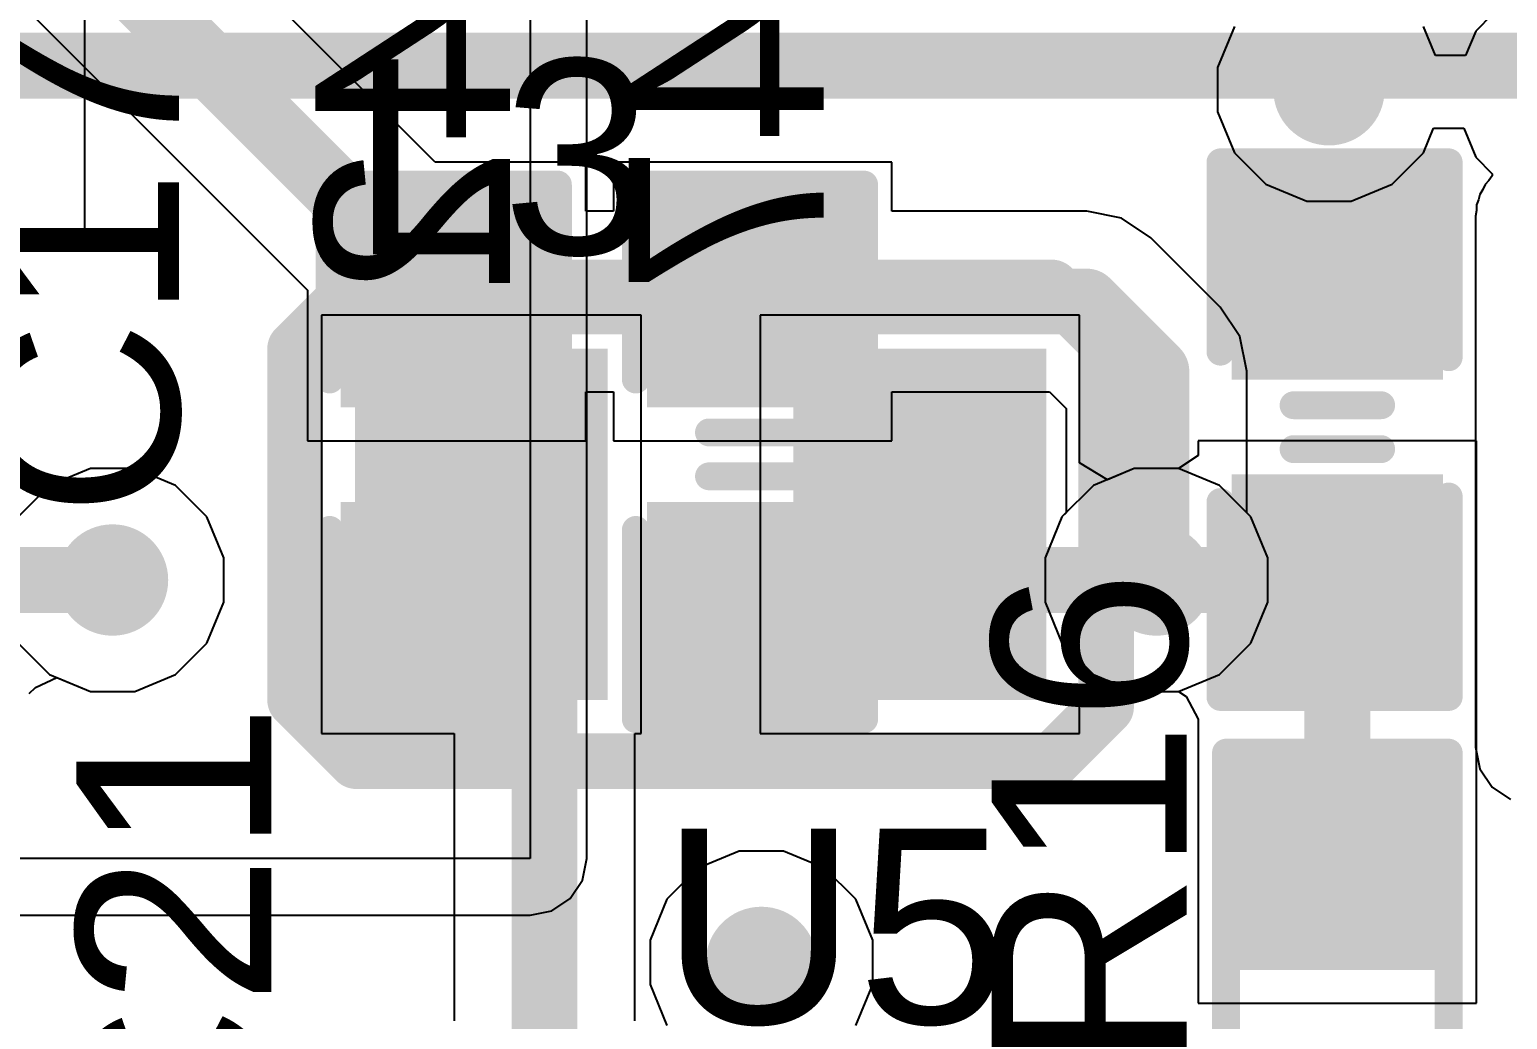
# Model space of a CAD drawing. Header units: inches. Extents: x -1 to 1.07, y -0.9 to 1.08.
# Drawn here: x -0.1649 to 0.1006, y -0.6689 to -0.4912 of the extents above; entities that cross this region are included whole.
import ezdxf

# ---------------------------------------------------------------- set-up
doc = ezdxf.new("R2010")
doc.units = ezdxf.units.IN
doc.header["$MEASUREMENT"] = 0
for name, color, linetype in [('BottomLayer', 5, 'Continuous'), ('BottomOverlay', 54, 'Continuous'), ('BottomPaste', 16, 'Continuous'), ('BottomSolder', 6, 'Continuous'), ('MidLayer1', 16, 'Continuous'), ('MidLayer2', 76, 'Continuous'), ('TopLayer', 1, 'Continuous'), ('TopOverlay', 2, 'Continuous'), ('TopPaste', 8, 'Continuous'), ('TopSolder', 216, 'Continuous'), ('ViaHoleLayer', 16, 'Continuous')]:
    doc.layers.add(name, color=color, linetype=linetype)
doc.styles.add('Arial', font='', dxfattribs={"height": 0.2})
doc.styles.get('Arial').set_extended_font_data('Arial')

# ---------------------------------------------------------------- blocks, each defined once
blk = doc.blocks.new('R0603_S_50')
at = {"layer": 'TopLayer'}
for points in [[(-0.015, 0.015), (0.015, 0.015), (0.015, -0.015), (-0.015, -0.015)], [(0.04, 0.015), (0.07, 0.015), (0.07, -0.015), (0.04, -0.015)]]:
    blk.add_hatch(color=1, dxfattribs=at).paths.add_polyline_path(points)
at = {"layer": 'TopPaste'}
for points in [[(-0.015, 0.015), (0.015, 0.015), (0.015, -0.015), (-0.015, -0.015)], [(0.04, 0.015), (0.07, 0.015), (0.07, -0.015), (0.04, -0.015)]]:
    blk.add_hatch(color=8, dxfattribs=at).paths.add_polyline_path(points)
at = {"layer": 'TopSolder'}
for points in [[(-0.019, 0.019), (0.019, 0.019), (0.019, -0.019), (-0.019, -0.019)], [(0.036, 0.019), (0.074, 0.019), (0.074, -0.019), (0.036, -0.019)]]:
    blk.add_hatch(color=216, dxfattribs=at).paths.add_polyline_path(points)
at = {"layer": 'TopOverlay'}
for points in [[(-0.021, 0.02, 0.005, 0.005, 0), (0.075, 0.02, 0.005, 0.005, 0)], [(0.075, 0.02, 0.005, 0.005, 0), (0.075, -0.01, 0.005, 0.005, 0)], [(-0.021, 0.018, 0.005, 0.005, 0), (-0.021, -0.009, 0.005, 0.005, 0)], [(-0.021, -0.009, 0.005, 0.005, 0), (-0.021, -0.02, 0.005, 0.005, 0)], [(0.075, -0.01, 0.005, 0.005, 0), (0.075, -0.02, 0.005, 0.005, 0)], [(0.075, -0.02, 0.005, 0.005, 0), (-0.021, -0.02, 0.005, 0.005, 0)]]:
    blk.add_lwpolyline(points, format="xyseb", dxfattribs=at)
for points in [[(-0.02225, 0.02, 0.0025, 0.0025, 1), (-0.01975, 0.02, 0.0025, 0.0025, 1)], [(0.07375, 0.02, 0.0025, 0.0025, 1), (0.07625, 0.02, 0.0025, 0.0025, 1)], [(0.07375, 0.02, 0.0025, 0.0025, 1), (0.07625, 0.02, 0.0025, 0.0025, 1)], [(-0.02225, 0.018, 0.0025, 0.0025, 1), (-0.01975, 0.018, 0.0025, 0.0025, 1)], [(-0.02225, -0.009, 0.0025, 0.0025, 1), (-0.01975, -0.009, 0.0025, 0.0025, 1)], [(-0.02225, -0.009, 0.0025, 0.0025, 1), (-0.01975, -0.009, 0.0025, 0.0025, 1)], [(0.07375, -0.01, 0.0025, 0.0025, 1), (0.07625, -0.01, 0.0025, 0.0025, 1)], [(0.07375, -0.01, 0.0025, 0.0025, 1), (0.07625, -0.01, 0.0025, 0.0025, 1)], [(-0.02225, -0.02, 0.0025, 0.0025, 1), (-0.01975, -0.02, 0.0025, 0.0025, 1)], [(-0.02225, -0.02, 0.0025, 0.0025, 1), (-0.01975, -0.02, 0.0025, 0.0025, 1)], [(0.07375, -0.02, 0.0025, 0.0025, 1), (0.07625, -0.02, 0.0025, 0.0025, 1)], [(0.07375, -0.02, 0.0025, 0.0025, 1), (0.07625, -0.02, 0.0025, 0.0025, 1)]]:
    blk.add_lwpolyline(points, format="xyseb", close=True, dxfattribs=at)
blk = doc.blocks.new('L0805_72')
at = {"layer": 'TopLayer'}
for points in [[(-0.0187, 0.02756), (0.0187, 0.02756), (0.0187, -0.02756), (-0.0187, -0.02756)], [(0.06004, 0.02756), (0.09744, 0.02756), (0.09744, -0.02756), (0.06004, -0.02756)]]:
    blk.add_hatch(color=1, dxfattribs=at).paths.add_polyline_path(points)
at = {"layer": 'TopPaste'}
for points in [[(-0.0187, 0.02756), (0.0187, 0.02756), (0.0187, -0.02756), (-0.0187, -0.02756)], [(0.06004, 0.02756), (0.09744, 0.02756), (0.09744, -0.02756), (0.06004, -0.02756)]]:
    blk.add_hatch(color=8, dxfattribs=at).paths.add_polyline_path(points)
at = {"layer": 'TopSolder'}
for points in [[(-0.0227, 0.03156), (0.0227, 0.03156), (0.0227, -0.03156), (-0.0227, -0.03156)], [(0.05604, 0.03156), (0.10144, 0.03156), (0.10144, -0.03156), (0.05604, -0.03156)]]:
    blk.add_hatch(color=216, dxfattribs=at).paths.add_polyline_path(points)
at = {"layer": 'TopOverlay'}
for points in [[(-0.03346, 0.03154, 0.01, 0.01, 0), (-0.02248, 0.04252, 0.01, 0.01, 0)], [(-0.02248, 0.04252, 0.01, 0.01, 0), (0.00295, 0.04252, 0.01, 0.01, 0)], [(0.00295, 0.04252, 0.01, 0.01, 0), (0.10248, 0.04252, 0.01, 0.01, 0)], [(0.10248, 0.04252, 0.01, 0.01, 0), (0.1122, 0.0328, 0.01, 0.01, 0)], [(0.1122, -0.0328, 0.01, 0.01, 0), (0.1122, 0.0328, 0.01, 0.01, 0)], [(-0.03346, -0.03154, 0.01, 0.01, 0), (-0.03346, 0.03154, 0.01, 0.01, 0)], [(-0.03346, -0.03154, 0.01, 0.01, 0), (-0.02248, -0.04252, 0.01, 0.01, 0)], [(0.10248, -0.04252, 0.01, 0.01, 0), (0.1122, -0.0328, 0.01, 0.01, 0)], [(-0.02248, -0.04252, 0.01, 0.01, 0), (0.094, -0.04252, 0.01, 0.01, 0)], [(0.07579, -0.04252, 0.01, 0.01, 0), (0.10248, -0.04252, 0.01, 0.01, 0)]]:
    blk.add_lwpolyline(points, format="xyseb", dxfattribs=at)
for points in [[(-0.02498, 0.04252, 0.005, 0.005, 1), (-0.01998, 0.04252, 0.005, 0.005, 1)], [(-0.02498, 0.04252, 0.005, 0.005, 1), (-0.01998, 0.04252, 0.005, 0.005, 1)], [(0.00045, 0.04252, 0.005, 0.005, 1), (0.00545, 0.04252, 0.005, 0.005, 1)], [(0.00045, 0.04252, 0.005, 0.005, 1), (0.00545, 0.04252, 0.005, 0.005, 1)], [(0.09998, 0.04252, 0.005, 0.005, 1), (0.10498, 0.04252, 0.005, 0.005, 1)], [(0.09998, 0.04252, 0.005, 0.005, 1), (0.10498, 0.04252, 0.005, 0.005, 1)], [(0.1097, 0.0328, 0.005, 0.005, 1), (0.1147, 0.0328, 0.005, 0.005, 1)], [(0.1097, 0.0328, 0.005, 0.005, 1), (0.1147, 0.0328, 0.005, 0.005, 1)], [(-0.03596, 0.03154, 0.005, 0.005, 1), (-0.03096, 0.03154, 0.005, 0.005, 1)], [(-0.03596, 0.03154, 0.005, 0.005, 1), (-0.03096, 0.03154, 0.005, 0.005, 1)], [(-0.03596, -0.03154, 0.005, 0.005, 1), (-0.03096, -0.03154, 0.005, 0.005, 1)], [(-0.03596, -0.03154, 0.005, 0.005, 1), (-0.03096, -0.03154, 0.005, 0.005, 1)], [(0.1097, -0.0328, 0.005, 0.005, 1), (0.1147, -0.0328, 0.005, 0.005, 1)], [(0.1097, -0.0328, 0.005, 0.005, 1), (0.1147, -0.0328, 0.005, 0.005, 1)], [(-0.02498, -0.04252, 0.005, 0.005, 1), (-0.01998, -0.04252, 0.005, 0.005, 1)], [(-0.02498, -0.04252, 0.005, 0.005, 1), (-0.01998, -0.04252, 0.005, 0.005, 1)], [(0.07329, -0.04252, 0.005, 0.005, 1), (0.07829, -0.04252, 0.005, 0.005, 1)], [(0.0915, -0.04252, 0.005, 0.005, 1), (0.0965, -0.04252, 0.005, 0.005, 1)], [(0.09998, -0.04252, 0.005, 0.005, 1), (0.10498, -0.04252, 0.005, 0.005, 1)], [(0.09998, -0.04252, 0.005, 0.005, 1), (0.10498, -0.04252, 0.005, 0.005, 1)]]:
    blk.add_lwpolyline(points, format="xyseb", close=True, dxfattribs=at)
blk = doc.blocks.new('C0603_S_B_82')
at = {"layer": 'BottomLayer'}
for points in [[(-0.015, 0.015), (0.015, 0.015), (0.015, -0.015), (-0.015, -0.015)], [(0.04, 0.015), (0.07, 0.015), (0.07, -0.015), (0.04, -0.015)]]:
    blk.add_hatch(color=5, dxfattribs=at).paths.add_polyline_path(points)
at = {"layer": 'BottomPaste'}
for points in [[(-0.015, 0.015), (0.015, 0.015), (0.015, -0.015), (-0.015, -0.015)], [(0.04, 0.015), (0.07, 0.015), (0.07, -0.015), (0.04, -0.015)]]:
    blk.add_hatch(color=16, dxfattribs=at).paths.add_polyline_path(points)
at = {"layer": 'BottomSolder'}
for points in [[(-0.019, 0.019), (0.019, 0.019), (0.019, -0.019), (-0.019, -0.019)], [(0.036, 0.019), (0.074, 0.019), (0.074, -0.019), (0.036, -0.019)]]:
    blk.add_hatch(color=6, dxfattribs=at).paths.add_polyline_path(points)
at = {"layer": 'BottomOverlay'}
for points in [[(-0.02, 0.021, 0.005, 0.005, 0), (0.014, 0.021, 0.005, 0.005, 0)], [(-0.02, 0.021, 0.005, 0.005, 0), (-0.02, 0.01, 0.005, 0.005, 0)], [(0.041, 0.021, 0.005, 0.005, 0), (0.076, 0.021, 0.005, 0.005, 0)], [(0.076, 0.021, 0.005, 0.005, 0), (0.076, 0.011, 0.005, 0.005, 0)], [(0.076, 0.011, 0.005, 0.005, 0), (0.076, -0.02, 0.005, 0.005, 0)], [(-0.02, 0.01, 0.005, 0.005, 0), (-0.02, -0.02, 0.005, 0.005, 0)], [(0.02362, 0.00787, 0.005, 0.005, 0), (0.02362, -0.00787, 0.005, 0.005, 0)], [(0.0315, 0.00787, 0.005, 0.005, 0), (0.0315, -0.00787, 0.005, 0.005, 0)], [(0.015, -0.02, 0.005, 0.005, 0), (-0.02, -0.02, 0.005, 0.005, 0)], [(0.04, -0.02, 0.005, 0.005, 0), (0.076, -0.02, 0.005, 0.005, 0)]]:
    blk.add_lwpolyline(points, format="xyseb", dxfattribs=at)
for points in [[(-0.02125, 0.021, 0.0025, 0.0025, 1), (-0.01875, 0.021, 0.0025, 0.0025, 1)], [(-0.02125, 0.021, 0.0025, 0.0025, 1), (-0.01875, 0.021, 0.0025, 0.0025, 1)], [(0.01275, 0.021, 0.0025, 0.0025, 1), (0.01525, 0.021, 0.0025, 0.0025, 1)], [(0.03975, 0.021, 0.0025, 0.0025, 1), (0.04225, 0.021, 0.0025, 0.0025, 1)], [(0.07475, 0.021, 0.0025, 0.0025, 1), (0.07725, 0.021, 0.0025, 0.0025, 1)], [(0.07475, 0.021, 0.0025, 0.0025, 1), (0.07725, 0.021, 0.0025, 0.0025, 1)], [(0.07475, 0.011, 0.0025, 0.0025, 1), (0.07725, 0.011, 0.0025, 0.0025, 1)], [(0.07475, 0.011, 0.0025, 0.0025, 1), (0.07725, 0.011, 0.0025, 0.0025, 1)], [(-0.02125, 0.01, 0.0025, 0.0025, 1), (-0.01875, 0.01, 0.0025, 0.0025, 1)], [(-0.02125, 0.01, 0.0025, 0.0025, 1), (-0.01875, 0.01, 0.0025, 0.0025, 1)], [(0.02237, 0.00787, 0.0025, 0.0025, 1), (0.02487, 0.00787, 0.0025, 0.0025, 1)], [(0.03025, 0.00787, 0.0025, 0.0025, 1), (0.03275, 0.00787, 0.0025, 0.0025, 1)], [(0.02237, -0.00787, 0.0025, 0.0025, 1), (0.02487, -0.00787, 0.0025, 0.0025, 1)], [(0.03025, -0.00787, 0.0025, 0.0025, 1), (0.03275, -0.00787, 0.0025, 0.0025, 1)], [(-0.02125, -0.02, 0.0025, 0.0025, 1), (-0.01875, -0.02, 0.0025, 0.0025, 1)], [(-0.02125, -0.02, 0.0025, 0.0025, 1), (-0.01875, -0.02, 0.0025, 0.0025, 1)], [(0.01375, -0.02, 0.0025, 0.0025, 1), (0.01625, -0.02, 0.0025, 0.0025, 1)], [(0.03875, -0.02, 0.0025, 0.0025, 1), (0.04125, -0.02, 0.0025, 0.0025, 1)], [(0.07475, -0.02, 0.0025, 0.0025, 1), (0.07725, -0.02, 0.0025, 0.0025, 1)], [(0.07475, -0.02, 0.0025, 0.0025, 1), (0.07725, -0.02, 0.0025, 0.0025, 1)]]:
    blk.add_lwpolyline(points, format="xyseb", close=True, dxfattribs=at)
blk = doc.blocks.new('C0603_S_B_87')
at = {"layer": 'BottomLayer'}
for points in [[(-0.015, 0.015), (0.015, 0.015), (0.015, -0.015), (-0.015, -0.015)], [(0.04, 0.015), (0.07, 0.015), (0.07, -0.015), (0.04, -0.015)]]:
    blk.add_hatch(color=5, dxfattribs=at).paths.add_polyline_path(points)
at = {"layer": 'BottomPaste'}
for points in [[(-0.015, 0.015), (0.015, 0.015), (0.015, -0.015), (-0.015, -0.015)], [(0.04, 0.015), (0.07, 0.015), (0.07, -0.015), (0.04, -0.015)]]:
    blk.add_hatch(color=16, dxfattribs=at).paths.add_polyline_path(points)
at = {"layer": 'BottomSolder'}
for points in [[(-0.019, 0.019), (0.019, 0.019), (0.019, -0.019), (-0.019, -0.019)], [(0.036, 0.019), (0.074, 0.019), (0.074, -0.019), (0.036, -0.019)]]:
    blk.add_hatch(color=6, dxfattribs=at).paths.add_polyline_path(points)
at = {"layer": 'BottomOverlay'}
for points in [[(-0.02, 0.021, 0.005, 0.005, 0), (0.014, 0.021, 0.005, 0.005, 0)], [(-0.02, 0.021, 0.005, 0.005, 0), (-0.02, 0.01, 0.005, 0.005, 0)], [(0.076, 0.021, 0.005, 0.005, 0), (0.041, 0.021, 0.005, 0.005, 0)], [(0.076, 0.021, 0.005, 0.005, 0), (0.076, 0.011, 0.005, 0.005, 0)], [(0.076, 0.011, 0.005, 0.005, 0), (0.076, -0.02, 0.005, 0.005, 0)], [(-0.02, 0.01, 0.005, 0.005, 0), (-0.02, -0.02, 0.005, 0.005, 0)], [(0.02362, 0.00787, 0.005, 0.005, 0), (0.02362, -0.00787, 0.005, 0.005, 0)], [(0.0315, 0.00787, 0.005, 0.005, 0), (0.0315, -0.00787, 0.005, 0.005, 0)], [(-0.02, -0.02, 0.005, 0.005, 0), (0.015, -0.02, 0.005, 0.005, 0)], [(0.04, -0.02, 0.005, 0.005, 0), (0.076, -0.02, 0.005, 0.005, 0)]]:
    blk.add_lwpolyline(points, format="xyseb", dxfattribs=at)
for points in [[(-0.02125, 0.021, 0.0025, 0.0025, 1), (-0.01875, 0.021, 0.0025, 0.0025, 1)], [(-0.02125, 0.021, 0.0025, 0.0025, 1), (-0.01875, 0.021, 0.0025, 0.0025, 1)], [(0.01275, 0.021, 0.0025, 0.0025, 1), (0.01525, 0.021, 0.0025, 0.0025, 1)], [(0.03975, 0.021, 0.0025, 0.0025, 1), (0.04225, 0.021, 0.0025, 0.0025, 1)], [(0.07475, 0.021, 0.0025, 0.0025, 1), (0.07725, 0.021, 0.0025, 0.0025, 1)], [(0.07475, 0.021, 0.0025, 0.0025, 1), (0.07725, 0.021, 0.0025, 0.0025, 1)], [(0.07475, 0.011, 0.0025, 0.0025, 1), (0.07725, 0.011, 0.0025, 0.0025, 1)], [(0.07475, 0.011, 0.0025, 0.0025, 1), (0.07725, 0.011, 0.0025, 0.0025, 1)], [(-0.02125, 0.01, 0.0025, 0.0025, 1), (-0.01875, 0.01, 0.0025, 0.0025, 1)], [(-0.02125, 0.01, 0.0025, 0.0025, 1), (-0.01875, 0.01, 0.0025, 0.0025, 1)], [(0.02237, 0.00787, 0.0025, 0.0025, 1), (0.02487, 0.00787, 0.0025, 0.0025, 1)], [(0.03025, 0.00787, 0.0025, 0.0025, 1), (0.03275, 0.00787, 0.0025, 0.0025, 1)], [(0.02237, -0.00787, 0.0025, 0.0025, 1), (0.02487, -0.00787, 0.0025, 0.0025, 1)], [(0.03025, -0.00787, 0.0025, 0.0025, 1), (0.03275, -0.00787, 0.0025, 0.0025, 1)], [(-0.02125, -0.02, 0.0025, 0.0025, 1), (-0.01875, -0.02, 0.0025, 0.0025, 1)], [(-0.02125, -0.02, 0.0025, 0.0025, 1), (-0.01875, -0.02, 0.0025, 0.0025, 1)], [(0.01375, -0.02, 0.0025, 0.0025, 1), (0.01625, -0.02, 0.0025, 0.0025, 1)], [(0.03875, -0.02, 0.0025, 0.0025, 1), (0.04125, -0.02, 0.0025, 0.0025, 1)], [(0.07475, -0.02, 0.0025, 0.0025, 1), (0.07725, -0.02, 0.0025, 0.0025, 1)], [(0.07475, -0.02, 0.0025, 0.0025, 1), (0.07725, -0.02, 0.0025, 0.0025, 1)]]:
    blk.add_lwpolyline(points, format="xyseb", close=True, dxfattribs=at)
blk = doc.blocks.new('C0603_S_109')
at = {"layer": 'TopLayer'}
for points in [[(-0.015, 0.015), (0.015, 0.015), (0.015, -0.015), (-0.015, -0.015)], [(0.04, 0.015), (0.07, 0.015), (0.07, -0.015), (0.04, -0.015)]]:
    blk.add_hatch(color=1, dxfattribs=at).paths.add_polyline_path(points)
at = {"layer": 'TopPaste'}
for points in [[(-0.015, 0.015), (0.015, 0.015), (0.015, -0.015), (-0.015, -0.015)], [(0.04, 0.015), (0.07, 0.015), (0.07, -0.015), (0.04, -0.015)]]:
    blk.add_hatch(color=8, dxfattribs=at).paths.add_polyline_path(points)
at = {"layer": 'TopSolder'}
for points in [[(-0.019, 0.019), (0.019, 0.019), (0.019, -0.019), (-0.019, -0.019)], [(0.036, 0.019), (0.074, 0.019), (0.074, -0.019), (0.036, -0.019)]]:
    blk.add_hatch(color=216, dxfattribs=at).paths.add_polyline_path(points)
at = {"layer": 'TopOverlay'}
for points in [[(0.015, 0.02, 0.005, 0.005, 0), (-0.02, 0.02, 0.005, 0.005, 0)], [(-0.02, -0.01, 0.005, 0.005, 0), (-0.02, 0.02, 0.005, 0.005, 0)], [(0.076, 0.02, 0.005, 0.005, 0), (0.04, 0.02, 0.005, 0.005, 0)], [(0.076, -0.011, 0.005, 0.005, 0), (0.076, 0.02, 0.005, 0.005, 0)], [(0.02362, -0.00787, 0.005, 0.005, 0), (0.02362, 0.00787, 0.005, 0.005, 0)], [(0.0315, -0.00787, 0.005, 0.005, 0), (0.0315, 0.00787, 0.005, 0.005, 0)], [(-0.02, -0.021, 0.005, 0.005, 0), (-0.02, -0.01, 0.005, 0.005, 0)], [(0.076, -0.021, 0.005, 0.005, 0), (0.076, -0.011, 0.005, 0.005, 0)], [(0.014, -0.021, 0.005, 0.005, 0), (-0.02, -0.021, 0.005, 0.005, 0)], [(0.076, -0.021, 0.005, 0.005, 0), (0.041, -0.021, 0.005, 0.005, 0)]]:
    blk.add_lwpolyline(points, format="xyseb", dxfattribs=at)
for points in [[(-0.02125, 0.02, 0.0025, 0.0025, 1), (-0.01875, 0.02, 0.0025, 0.0025, 1)], [(-0.02125, 0.02, 0.0025, 0.0025, 1), (-0.01875, 0.02, 0.0025, 0.0025, 1)], [(0.01375, 0.02, 0.0025, 0.0025, 1), (0.01625, 0.02, 0.0025, 0.0025, 1)], [(0.03875, 0.02, 0.0025, 0.0025, 1), (0.04125, 0.02, 0.0025, 0.0025, 1)], [(0.07475, 0.02, 0.0025, 0.0025, 1), (0.07725, 0.02, 0.0025, 0.0025, 1)], [(0.07475, 0.02, 0.0025, 0.0025, 1), (0.07725, 0.02, 0.0025, 0.0025, 1)], [(0.02237, 0.00787, 0.0025, 0.0025, 1), (0.02487, 0.00787, 0.0025, 0.0025, 1)], [(0.03025, 0.00787, 0.0025, 0.0025, 1), (0.03275, 0.00787, 0.0025, 0.0025, 1)], [(-0.02125, -0.01, 0.0025, 0.0025, 1), (-0.01875, -0.01, 0.0025, 0.0025, 1)], [(-0.02125, -0.01, 0.0025, 0.0025, 1), (-0.01875, -0.01, 0.0025, 0.0025, 1)], [(0.02237, -0.00787, 0.0025, 0.0025, 1), (0.02487, -0.00787, 0.0025, 0.0025, 1)], [(0.03025, -0.00787, 0.0025, 0.0025, 1), (0.03275, -0.00787, 0.0025, 0.0025, 1)], [(0.07475, -0.011, 0.0025, 0.0025, 1), (0.07725, -0.011, 0.0025, 0.0025, 1)], [(0.07475, -0.011, 0.0025, 0.0025, 1), (0.07725, -0.011, 0.0025, 0.0025, 1)], [(-0.02125, -0.021, 0.0025, 0.0025, 1), (-0.01875, -0.021, 0.0025, 0.0025, 1)], [(-0.02125, -0.021, 0.0025, 0.0025, 1), (-0.01875, -0.021, 0.0025, 0.0025, 1)], [(0.01275, -0.021, 0.0025, 0.0025, 1), (0.01525, -0.021, 0.0025, 0.0025, 1)], [(0.03975, -0.021, 0.0025, 0.0025, 1), (0.04225, -0.021, 0.0025, 0.0025, 1)], [(0.07475, -0.021, 0.0025, 0.0025, 1), (0.07725, -0.021, 0.0025, 0.0025, 1)], [(0.07475, -0.021, 0.0025, 0.0025, 1), (0.07725, -0.021, 0.0025, 0.0025, 1)]]:
    blk.add_lwpolyline(points, format="xyseb", close=True, dxfattribs=at)

msp = doc.modelspace()

# ---------------------------------------------------------------- hatches: boundary and pattern name
at = {"layer": 'BottomLayer'}
h = msp.add_hatch(color=5, dxfattribs=at)
edge = h.paths.add_edge_path()
edge.add_arc((0.0685, -0.50197), 0.01, 0, 360)
h = msp.add_hatch(color=5, dxfattribs=at)
edge = h.paths.add_edge_path()
edge.add_arc((-0.15, -0.59), 0.01, 0, 360)
h = msp.add_hatch(color=5, dxfattribs=at)
edge = h.paths.add_edge_path()
edge.add_arc((0.0375, -0.59), 0.01, 0, 360)
h = msp.add_hatch(color=5, dxfattribs=at)
edge = h.paths.add_edge_path()
edge.add_arc((-0.03346, -0.65866), 0.01, 0, 360)
at = {"layer": 'MidLayer1'}
h = msp.add_hatch(color=16, dxfattribs=at)
edge = h.paths.add_edge_path()
edge.add_arc((0.0685, -0.50197), 0.01, 0, 360)
h = msp.add_hatch(color=16, dxfattribs=at)
edge = h.paths.add_edge_path()
edge.add_arc((-0.15, -0.59), 0.01, 0, 360)
h = msp.add_hatch(color=16, dxfattribs=at)
edge = h.paths.add_edge_path()
edge.add_arc((0.0375, -0.59), 0.01, 0, 360)
h = msp.add_hatch(color=16, dxfattribs=at)
edge = h.paths.add_edge_path()
edge.add_arc((-0.03346, -0.65866), 0.01, 0, 360)
at = {"layer": 'MidLayer2'}
h = msp.add_hatch(color=76, dxfattribs=at)
edge = h.paths.add_edge_path()
edge.add_arc((0.0685, -0.50197), 0.01, 0, 360)
h = msp.add_hatch(color=76, dxfattribs=at)
edge = h.paths.add_edge_path()
edge.add_arc((-0.15, -0.59), 0.01, 0, 360)
h = msp.add_hatch(color=76, dxfattribs=at)
edge = h.paths.add_edge_path()
edge.add_arc((0.0375, -0.59), 0.01, 0, 360)
h = msp.add_hatch(color=76, dxfattribs=at)
edge = h.paths.add_edge_path()
edge.add_arc((-0.03346, -0.65866), 0.01, 0, 360)
at = {"layer": 'TopLayer'}
h = msp.add_hatch(color=1, dxfattribs=at)
edge = h.paths.add_edge_path()
edge.add_arc((0.0685, -0.50197), 0.01, 0, 360)
h = msp.add_hatch(color=1, dxfattribs=at)
edge = h.paths.add_edge_path()
edge.add_arc((-0.15, -0.59), 0.01, 0, 360)
h = msp.add_hatch(color=1, dxfattribs=at)
edge = h.paths.add_edge_path()
edge.add_arc((0.0375, -0.59), 0.01, 0, 360)
h = msp.add_hatch(color=1, dxfattribs=at)
edge = h.paths.add_edge_path()
edge.add_arc((-0.03346, -0.65866), 0.01, 0, 360)
at = {"layer": 'ViaHoleLayer'}
h = msp.add_hatch(color=16, dxfattribs=at)
edge = h.paths.add_edge_path()
edge.add_arc((0.0685, -0.50197), 0.005, 0, 360)
h = msp.add_hatch(color=16, dxfattribs=at)
edge = h.paths.add_edge_path()
edge.add_arc((-0.15, -0.59), 0.005, 0, 360)
h = msp.add_hatch(color=16, dxfattribs=at)
edge = h.paths.add_edge_path()
edge.add_arc((0.0375, -0.59), 0.005, 0, 360)
h = msp.add_hatch(color=16, dxfattribs=at)
edge = h.paths.add_edge_path()
edge.add_arc((-0.03346, -0.65866), 0.005, 0, 360)

# ---------------------------------------------------------------- linework, layer by layer
at = {"layer": 'BottomLayer'}
for p, q in [((-0.21147, -0.44147), (-0.115, -0.53793)), ((-0.09207, -0.515), (-0.12463, -0.48243)), ((-0.065, -0.515), (-0.09207, -0.515)), ((-0.065, -0.52378), (-0.065, -0.515)), ((-0.01, -0.515), (-0.06, -0.515)), ((-0.06, -0.515), (-0.06, -0.52378)), ((-0.01, -0.52378), (-0.01, -0.515)), ((-0.06, -0.52378), (-0.065, -0.52378)), ((0.025, -0.52378), (-0.01, -0.52378)), ((0.03121, -0.52502), (0.025, -0.52378)), ((0.03647, -0.52853), (0.03121, -0.52502)), ((0.04897, -0.54103), (0.03647, -0.52853)), ((-0.115, -0.53793), (-0.115, -0.565)), ((0.05248, -0.54629), (0.04897, -0.54103)), ((0.05372, -0.5525), (0.05248, -0.54629)), ((0.05372, -0.57793), (0.05372, -0.5525)), ((-0.065, -0.565), (-0.065, -0.55622)), ((-0.065, -0.55622), (-0.06, -0.55622)), ((-0.06, -0.55622), (-0.06, -0.565)), ((-0.01, -0.565), (-0.01, -0.55622)), ((-0.01, -0.55622), (0.01828, -0.55622)), ((0.01828, -0.55622), (0.02128, -0.55922)), ((0.02128, -0.55922), (0.02128, -0.57793)), ((-0.115, -0.565), (-0.065, -0.565)), ((-0.06, -0.565), (-0.01, -0.565)), ((-0.15398, -0.57), (-0.16133, -0.57304)), ((-0.14602, -0.57), (-0.15398, -0.57)), ((-0.13867, -0.57304), (-0.14602, -0.57)), ((-0.16133, -0.57304), (-0.16696, -0.57867)), ((-0.13304, -0.57867), (-0.13867, -0.57304)), ((-0.13, -0.58602), (-0.13304, -0.57867)), ((0.02054, -0.57867), (0.0175, -0.58602)), ((0.02128, -0.57793), (0.02054, -0.57867)), ((0.05446, -0.57867), (0.05372, -0.57793)), ((0.0575, -0.58602), (0.05446, -0.57867)), ((-0.13, -0.59398), (-0.13, -0.58602)), ((0.0175, -0.58602), (0.0175, -0.59398)), ((0.0575, -0.59398), (0.0575, -0.58602)), ((-0.13304, -0.60133), (-0.13, -0.59398)), ((0.0175, -0.59398), (0.02054, -0.60133)), ((0.05446, -0.60133), (0.0575, -0.59398)), ((-0.16696, -0.60133), (-0.16133, -0.60696)), ((-0.13867, -0.60696), (-0.13304, -0.60133)), ((0.02054, -0.60133), (0.02617, -0.60696)), ((0.04883, -0.60696), (0.05446, -0.60133)), ((-0.16133, -0.60696), (-0.15398, -0.61)), ((-0.14602, -0.61), (-0.13867, -0.60696)), ((0.02617, -0.60696), (0.03352, -0.61)), ((0.04148, -0.61), (0.04883, -0.60696)), ((-0.15398, -0.61), (-0.14602, -0.61)), ((0.03352, -0.61), (0.04148, -0.61))]:
    msp.add_line(p, q, dxfattribs=at)
for points in [[(-0.2, -0.43, 0.01181, 0.01181, 0), (-0.09, -0.54, 0.01181, 0.01181, 0)], [(-0.09, -0.54, 0.01181, 0.01181, 0), (-0.035, -0.54, 0.01181, 0.01181, 0)], [(-0.035, -0.54, 0.01181, 0.01181, 0), (0.025, -0.54, 0.01181, 0.01181, 0)], [(0.025, -0.54, 0.01181, 0.01181, 0), (0.0375, -0.5525, 0.01181, 0.01181, 0)], [(0.0375, -0.59, 0.01181, 0.01181, 0), (0.0375, -0.5525, 0.01181, 0.01181, 0)]]:
    msp.add_lwpolyline(points, format="xyseb", dxfattribs=at)
for points in [[(-0.09295, -0.54, 0.00591, 0.00591, 1), (-0.08705, -0.54, 0.00591, 0.00591, 1)], [(-0.09295, -0.54, 0.00591, 0.00591, 1), (-0.08705, -0.54, 0.00591, 0.00591, 1)], [(-0.03795, -0.54, 0.00591, 0.00591, 1), (-0.03205, -0.54, 0.00591, 0.00591, 1)], [(-0.03795, -0.54, 0.00591, 0.00591, 1), (-0.03205, -0.54, 0.00591, 0.00591, 1)], [(0.02205, -0.54, 0.00591, 0.00591, 1), (0.02795, -0.54, 0.00591, 0.00591, 1)], [(0.02205, -0.54, 0.00591, 0.00591, 1), (0.02795, -0.54, 0.00591, 0.00591, 1)], [(0.03455, -0.5525, 0.00591, 0.00591, 1), (0.04045, -0.5525, 0.00591, 0.00591, 1)], [(0.03455, -0.5525, 0.00591, 0.00591, 1), (0.04045, -0.5525, 0.00591, 0.00591, 1)], [(0.03455, -0.59, 0.00591, 0.00591, 1), (0.04045, -0.59, 0.00591, 0.00591, 1)]]:
    msp.add_lwpolyline(points, format="xyseb", close=True, dxfattribs=at)
at = {"layer": 'MidLayer1'}
for p, q in [((-0.15398, -0.57), (-0.16133, -0.57304)), ((-0.14602, -0.57), (-0.15398, -0.57)), ((-0.13867, -0.57304), (-0.14602, -0.57)), ((0.03352, -0.57), (0.02617, -0.57304)), ((0.04148, -0.57), (0.03352, -0.57)), ((0.04883, -0.57304), (0.04148, -0.57)), ((-0.16133, -0.57304), (-0.16696, -0.57867)), ((-0.13304, -0.57867), (-0.13867, -0.57304)), ((0.02617, -0.57304), (0.02054, -0.57867)), ((0.05446, -0.57867), (0.04883, -0.57304)), ((-0.13, -0.58602), (-0.13304, -0.57867)), ((0.02054, -0.57867), (0.0175, -0.58602)), ((0.0575, -0.58602), (0.05446, -0.57867)), ((-0.13, -0.59398), (-0.13, -0.58602)), ((0.0175, -0.58602), (0.0175, -0.59398)), ((0.0575, -0.59398), (0.0575, -0.58602)), ((-0.13304, -0.60133), (-0.13, -0.59398)), ((0.0175, -0.59398), (0.02054, -0.60133)), ((0.05446, -0.60133), (0.0575, -0.59398)), ((-0.16696, -0.60133), (-0.16133, -0.60696)), ((-0.13867, -0.60696), (-0.13304, -0.60133)), ((0.02054, -0.60133), (0.02617, -0.60696)), ((0.04883, -0.60696), (0.05446, -0.60133)), ((-0.16133, -0.60696), (-0.15398, -0.61)), ((-0.14602, -0.61), (-0.13867, -0.60696)), ((0.02617, -0.60696), (0.03352, -0.61)), ((0.04148, -0.61), (0.04883, -0.60696)), ((-0.15398, -0.61), (-0.14602, -0.61)), ((0.03352, -0.61), (0.04148, -0.61))]:
    msp.add_line(p, q, dxfattribs=at)
at = {"layer": 'MidLayer2'}
for p, q in [((-0.155, -0.53), (-0.155, 0.03)), ((-0.075, -0.3933), (-0.075, -0.64)), ((-0.0648, -0.64), (-0.0648, -0.3933)), ((0.05155, -0.49064), (0.0485, -0.49799)), ((0.08761, -0.49584), (0.08546, -0.49064)), ((0.09783, -0.48845), (0.09486, -0.49143)), ((0.09486, -0.49143), (0.09303, -0.49584)), ((0.09303, -0.49584), (0.08761, -0.49584)), ((0.0485, -0.49799), (0.0485, -0.50595)), ((0.0485, -0.50595), (0.05155, -0.5133)), ((0.08546, -0.5133), (0.08729, -0.50888)), ((0.08729, -0.50888), (0.0927, -0.50888)), ((0.0927, -0.50888), (0.09486, -0.51409)), ((0.05155, -0.5133), (0.05717, -0.51892)), ((0.07983, -0.51892), (0.08546, -0.5133)), ((0.09486, -0.51409), (0.09783, -0.51706)), ((0.09779, -0.51744), (0.09723, -0.51827)), ((0.09783, -0.51706), (0.09779, -0.51744)), ((0.05717, -0.51892), (0.06453, -0.52197)), ((0.07248, -0.52197), (0.07983, -0.51892)), ((0.09614, -0.51991), (0.09558, -0.52075)), ((0.09652, -0.51898), (0.09614, -0.51991)), ((0.09723, -0.51827), (0.09652, -0.51898)), ((0.06453, -0.52197), (0.07248, -0.52197)), ((0.09538, -0.52173), (0.095, -0.52266)), ((0.095, -0.52266), (0.095, -0.52366)), ((0.09558, -0.52075), (0.09538, -0.52173)), ((0.095, -0.52366), (0.0948, -0.52465)), ((0.0948, -0.52465), (0.0948, -0.62)), ((-0.285, -0.53), (-0.155, -0.53)), ((0.03352, -0.57), (0.02617, -0.57304)), ((0.04148, -0.57), (0.03352, -0.57)), ((0.04883, -0.57304), (0.04148, -0.57)), ((0.02617, -0.57304), (0.02054, -0.57867)), ((0.05446, -0.57867), (0.04883, -0.57304)), ((0.02054, -0.57867), (0.0175, -0.58602)), ((0.0575, -0.58602), (0.05446, -0.57867)), ((0.0175, -0.58602), (0.0175, -0.59398)), ((0.0575, -0.59398), (0.0575, -0.58602)), ((0.0175, -0.59398), (0.02054, -0.60133)), ((0.05446, -0.60133), (0.0575, -0.59398)), ((0.02054, -0.60133), (0.02617, -0.60696)), ((0.04883, -0.60696), (0.05446, -0.60133)), ((0.02617, -0.60696), (0.03352, -0.61)), ((0.04148, -0.61), (0.04883, -0.60696)), ((0.03352, -0.61), (0.04148, -0.61)), ((0.0948, -0.62), (0.09558, -0.6239)), ((0.09558, -0.6239), (0.09779, -0.62721)), ((0.09779, -0.62721), (0.1011, -0.62942)), ((-0.03744, -0.63866), (-0.04479, -0.64171)), ((-0.02949, -0.63866), (-0.03744, -0.63866)), ((-0.02214, -0.64171), (-0.02949, -0.63866)), ((-0.075, -0.64), (-0.285, -0.64)), ((-0.06558, -0.6439), (-0.0648, -0.64)), ((-0.04479, -0.64171), (-0.05042, -0.64733)), ((-0.01651, -0.64733), (-0.02214, -0.64171)), ((-0.06779, -0.64721), (-0.06558, -0.6439)), ((-0.0711, -0.64942), (-0.06779, -0.64721)), ((-0.05042, -0.64733), (-0.05346, -0.65468)), ((-0.01346, -0.65468), (-0.01651, -0.64733)), ((-0.285, -0.6502), (-0.075, -0.6502)), ((-0.075, -0.6502), (-0.0711, -0.64942)), ((-0.05346, -0.65468), (-0.05346, -0.66264)), ((-0.01346, -0.66264), (-0.01346, -0.65468)), ((-0.05346, -0.66264), (-0.05042, -0.66999)), ((-0.01651, -0.66999), (-0.01346, -0.66264))]:
    msp.add_line(p, q, dxfattribs=at)
at = {"layer": 'TopLayer'}
for p, q in [((-0.05504, -0.54244), (-0.11244, -0.54244)), ((-0.11244, -0.54244), (-0.11244, -0.61756)), ((-0.05504, -0.61756), (-0.05504, -0.54244)), ((0.0237, -0.54244), (-0.0337, -0.54244)), ((-0.0337, -0.54244), (-0.0337, -0.61756)), ((0.0237, -0.56898), (0.0237, -0.54244)), ((0.095, -0.565), (0.045, -0.565)), ((0.045, -0.565), (0.045, -0.56765)), ((0.095, -0.615), (0.095, -0.565)), ((0.045, -0.56765), (0.04148, -0.57)), ((-0.16384, -0.57072), (-0.165, -0.56964)), ((-0.16, -0.57249), (-0.16384, -0.57072)), ((-0.15398, -0.57), (-0.16, -0.57249)), ((-0.14602, -0.57), (-0.15398, -0.57)), ((-0.13867, -0.57304), (-0.14602, -0.57)), ((0.0287, -0.572), (0.0237, -0.56898)), ((0.03352, -0.57), (0.0287, -0.572)), ((0.04148, -0.57), (0.03352, -0.57)), ((-0.13304, -0.57867), (-0.13867, -0.57304)), ((-0.13, -0.58602), (-0.13304, -0.57867)), ((-0.13, -0.59398), (-0.13, -0.58602)), ((-0.13304, -0.60133), (-0.13, -0.59398)), ((-0.13867, -0.60696), (-0.13304, -0.60133)), ((-0.16384, -0.60928), (-0.16, -0.60751)), ((-0.16, -0.60751), (-0.15398, -0.61)), ((-0.14602, -0.61), (-0.13867, -0.60696)), ((-0.165, -0.61036), (-0.16384, -0.60928)), ((-0.15398, -0.61), (-0.14602, -0.61)), ((0.0237, -0.61102), (0.0287, -0.608)), ((0.0287, -0.608), (0.03352, -0.61)), ((0.03352, -0.61), (0.04148, -0.61)), ((0.04148, -0.61), (0.04283, -0.6109)), ((0.0237, -0.61756), (0.0237, -0.61102)), ((0.04283, -0.6109), (0.045, -0.615)), ((0.045, -0.615), (0.045, -0.616)), ((0.095, -0.616), (0.095, -0.615)), ((0.095, -0.615), (0.095, -0.615)), ((-0.11244, -0.61756), (-0.08862, -0.61756)), ((-0.08862, -0.61756), (-0.08862, -0.66914)), ((-0.05618, -0.66914), (-0.05618, -0.61756)), ((-0.05618, -0.61756), (-0.05504, -0.61756)), ((-0.0337, -0.61756), (0.0237, -0.61756)), ((0.045, -0.616), (0.045, -0.616)), ((0.045, -0.616), (0.045, -0.666)), ((0.095, -0.666), (0.095, -0.616)), ((0.095, -0.616), (0.095, -0.616)), ((0.045, -0.666), (0.095, -0.666))]:
    msp.add_line(p, q, dxfattribs=at)
for points in [[(-0.08374, -0.58, 0.01181, 0.01181, 0), (-0.0724, -0.59134, 0.01181, 0.01181, 0)], [(-0.005, -0.58, 0.01181, 0.01181, 0), (0.005, -0.59, 0.01181, 0.01181, 0)], [(-0.19, -0.59, 0.01181, 0.01181, 0), (-0.15, -0.59, 0.01181, 0.01181, 0)], [(-0.0724, -0.69882, 0.01181, 0.01181, 0), (-0.0724, -0.59134, 0.01181, 0.01181, 0)], [(0.005, -0.59, 0.01181, 0.01181, 0), (0.0375, -0.59, 0.01181, 0.01181, 0)], [(0.0375, -0.59, 0.01181, 0.01181, 0), (0.07, -0.59, 0.01181, 0.01181, 0)], [(0.07, -0.641, 0.01181, 0.01181, 0), (0.07, -0.59, 0.01181, 0.01181, 0)]]:
    msp.add_lwpolyline(points, format="xyseb", dxfattribs=at)
for points in [[(-0.08669, -0.58, 0.00591, 0.00591, 1), (-0.08079, -0.58, 0.00591, 0.00591, 1)], [(-0.00795, -0.58, 0.00591, 0.00591, 1), (-0.00205, -0.58, 0.00591, 0.00591, 1)], [(-0.15295, -0.59, 0.00591, 0.00591, 1), (-0.14705, -0.59, 0.00591, 0.00591, 1)], [(-0.07535, -0.59134, 0.00591, 0.00591, 1), (-0.06945, -0.59134, 0.00591, 0.00591, 1)], [(-0.07535, -0.59134, 0.00591, 0.00591, 1), (-0.06945, -0.59134, 0.00591, 0.00591, 1)], [(0.00205, -0.59, 0.00591, 0.00591, 1), (0.00795, -0.59, 0.00591, 0.00591, 1)], [(0.00205, -0.59, 0.00591, 0.00591, 1), (0.00795, -0.59, 0.00591, 0.00591, 1)], [(0.03455, -0.59, 0.00591, 0.00591, 1), (0.04045, -0.59, 0.00591, 0.00591, 1)], [(0.03455, -0.59, 0.00591, 0.00591, 1), (0.04045, -0.59, 0.00591, 0.00591, 1)], [(0.06705, -0.59, 0.00591, 0.00591, 1), (0.07295, -0.59, 0.00591, 0.00591, 1)], [(0.06705, -0.59, 0.00591, 0.00591, 1), (0.07295, -0.59, 0.00591, 0.00591, 1)], [(0.06705, -0.641, 0.00591, 0.00591, 1), (0.07295, -0.641, 0.00591, 0.00591, 1)]]:
    msp.add_lwpolyline(points, format="xyseb", close=True, dxfattribs=at)
at = {"layer": 'TopOverlay'}
msp.add_lwpolyline([(-0.68661, -0.49764, 0.01181, 0.01181, 0), (0.28622, -0.49764, 0.01181, 0.01181, 0)], format="xyseb", dxfattribs=at)

# ---------------------------------------------------------------- block references
for name, p, rotation in [('C0603_S_109', (0.07, -0.535), 270), ('C0603_S_B_87', (-0.09, -0.595), 90), ('C0603_S_B_82', (-0.035, -0.595), 90), ('R0603_S_50', (0.07, -0.696), 90)]:
    msp.add_blockref(name, p, dxfattribs=dict(rotation=rotation))
msp.add_blockref('L0805_72', (-0.08374, -0.58))

# ---------------------------------------------------------------- texts
at = {"layer": 'BottomOverlay', "style": 'Arial', "text_generation_flag": 2}
for s, p in [('C42', (-0.07858, -0.44947)), ('C47', (-0.02228, -0.44924))]:
    msp.add_text(s, height=0.035, rotation=90, dxfattribs=at).set_placement(p)
at = {"layer": 'TopOverlay', "style": 'Arial'}
for s, p in [('C17', (-0.13803, -0.57872)), ('R16', (0.04292, -0.67786)), ('C21', (-0.12149, -0.70175))]:
    msp.add_text(s, height=0.035, rotation=90, dxfattribs=at).set_placement(p)
for s, p in [('L3', (-0.10723, -0.5315)), ('U5', (-0.05156, -0.66965))]:
    msp.add_text(s, height=0.035, dxfattribs=at).set_placement(p)

doc.saveas('drawing.dxf')
